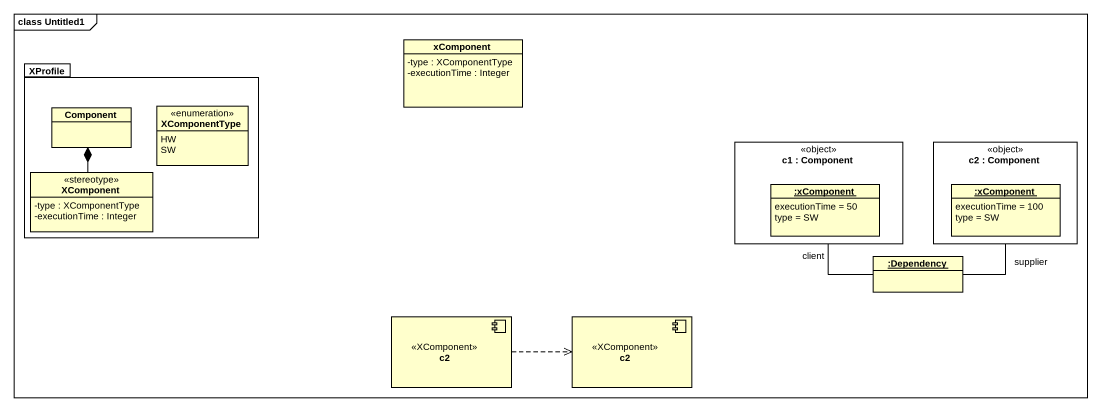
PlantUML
@startuml
mainframe class Untitled1
allowmixing
hide circle
hide empty members
skinparam classAttributeIconSize 0
class xComponent {
  -type : XComponentType
  -executionTime : Integer
}
package XProfile {
  class "Component" as Component_
  enum XComponentType {
    HW
    SW
  }
  class XComponent <<stereotype>> {
    -type : XComponentType
    -executionTime : Integer
  }
}
rectangle "c1 : Component" as c1 <<object>> {
  object ":xComponent" as xComponent_2 {
    executionTime = 50
    type = SW
  }
}
rectangle "c2 : Component" as c2 <<object>> {
  object ":xComponent" as xComponent_3 {
    executionTime = 100
    type = SW
  }
}
object ":Dependency" as Dependency
component "c2" as c2_2 <<XComponent>>
component "c2" as c2_3 <<XComponent>>
XComponent -up-* Component_
Dependency -up- c1 : client
Dependency -up- c2 : supplier
c2_2 .right.> c2_3
@enduml
